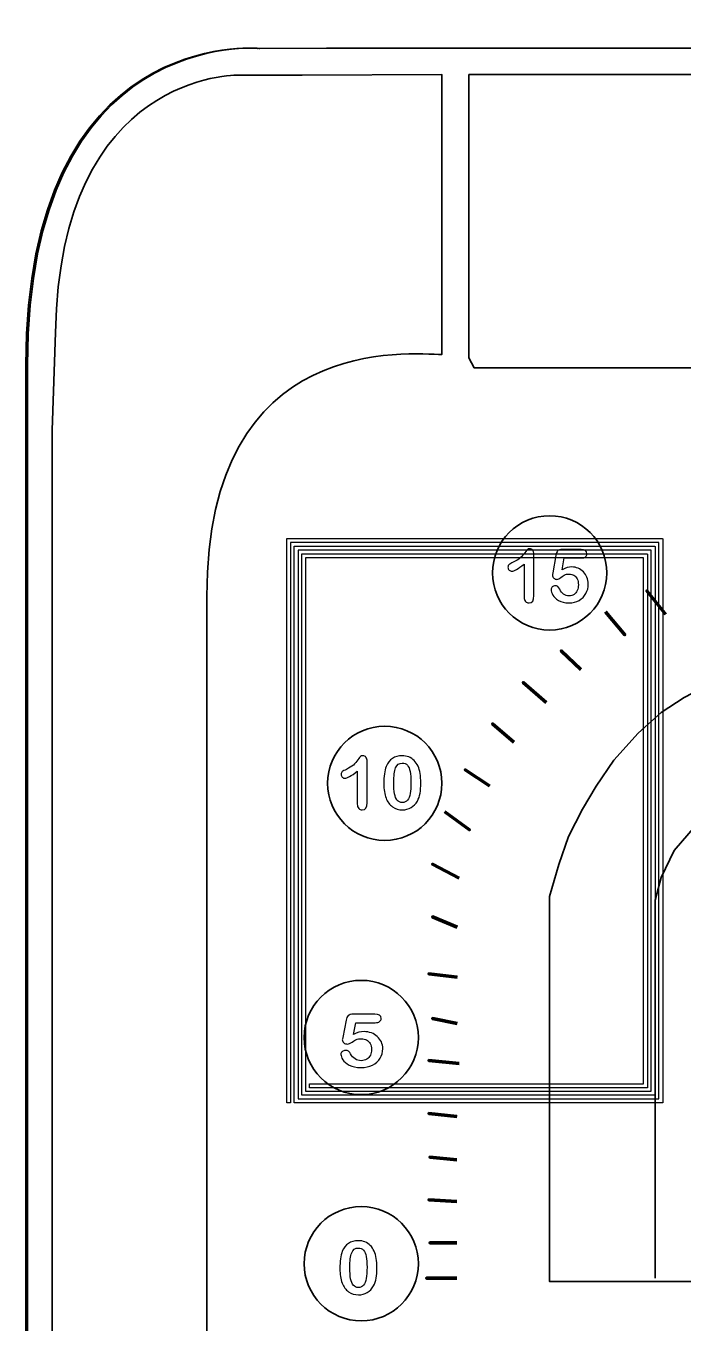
# Model space of a CAD drawing. Header units: millimetres. Extents: x -62 to 70, y -68 to 76.
# Drawn here: x -62.2 to -27.7, y 8.1 to 76.2 of the extents above; entities that cross this region are included whole.
import ezdxf

# ---------------------------------------------------------------- set-up
doc = ezdxf.new("R2010")
doc.units = ezdxf.units.MM
doc.header["$MEASUREMENT"] = 0
for name, color, linetype in [('Decorations', 7, 'Continuous'), ('Gold Things', 7, 'Continuous'), ('NFC', 7, 'Continuous'), ('Parts Outlines', 7, 'Continuous'), ('Text', 7, 'Continuous')]:
    doc.layers.add(name, color=color, linetype=linetype)

msp = doc.modelspace()

# ---------------------------------------------------------------- linework, layer by layer
at = {"layer": 'Decorations', "color": 250, "lineweight": 35}
msp.add_open_spline([(-62.1776, 58.3755), (-62.1776, 76.1633), (-49.979, 74.9836), (-49.979, 74.9836)], degree=3, dxfattribs=at)
for points, knots in [([(-49.979, 74.9836), (-49.979, 74.9836), (-46.3902, 74.9981), (-46.3902, 74.9981), (-46.3902, 74.9981), (-46.3902, 74.9981), (50.8, 74.9998), (50.8, 74.9998), (50.8, 74.9998), (50.8, 74.9998), (57.4786, 74.9836), (57.4786, 74.9836)], [0, 0, 0, 0, 0.25, 0.25, 0.25, 0.25, 0.5, 0.5, 0.5, 0.5, 1, 1, 1, 1]), ([(-62.1776, -42.6861), (-62.1776, -42.6861), (-62.1776, -35.1606), (-62.1776, -35.1606), (-62.1776, -35.1606), (-62.1776, -35.1606), (-62.1776, 49.9178), (-62.1776, 49.9178), (-62.1776, 49.9178), (-62.1776, 49.9178), (-62.1776, 58.3755), (-62.1776, 58.3755)], [0, 0, 0, 0, 0.25, 0.25, 0.25, 0.25, 0.5, 0.5, 0.5, 0.5, 1, 1, 1, 1]), ([(-31.6723, 47.4454), (-31.6723, 45.7885), (-33.0155, 44.4453), (-34.6722, 44.4453), (-34.6722, 44.4453), (-36.3292, 44.4453), (-37.6724, 45.7885), (-37.6724, 47.4454), (-37.6724, 47.4454), (-37.6724, 49.1022), (-36.3292, 50.4454), (-34.6722, 50.4454), (-34.6722, 50.4454), (-33.0155, 50.4454), (-31.6723, 49.1022), (-31.6723, 47.4454)], [0, 0, 0, 0, 0.2, 0.2, 0.2, 0.2, 0.4, 0.4, 0.4, 0.4, 0.6, 0.6, 0.6, 0.6, 1, 1, 1, 1]), ([(25.103, 42.7358), (25.103, 42.7358), (-22.7615, 42.7358), (-22.7615, 42.7358), (-22.7615, 42.7358), (-22.7615, 42.7358), (-24.1211, 42.4173), (-24.1211, 42.4173), (-24.1211, 42.4173), (-24.1211, 42.4173), (-25.1795, 42.0375), (-25.1795, 42.0375), (-25.1795, 42.0375), (-25.1795, 42.0375), (-26.326, 41.5693), (-26.326, 41.5693), (-26.326, 41.5693), (-26.326, 41.5693), (-27.6048, 40.9029), (-27.6048, 40.9029), (-27.6048, 40.9029), (-27.6048, 40.9029), (-28.8111, 40.1069), (-28.8111, 40.1069), (-28.8111, 40.1069), (-28.8111, 40.1069), (-30.0301, 39.0263), (-30.0301, 39.0263), (-30.0301, 39.0263), (-30.0301, 39.0263), (-31.309, 37.6045), (-31.309, 37.6045), (-31.309, 37.6045), (-31.309, 37.6045), (-32.2262, 36.2399), (-32.2262, 36.2399), (-32.2262, 36.2399), (-32.2262, 36.2399), (-32.9406, 35.0438), (-32.9406, 35.0438), (-32.9406, 35.0438), (-32.9406, 35.0438), (-33.6902, 33.6001), (-33.6902, 33.6001), (-33.6902, 33.6001), (-33.6902, 33.6001), (-34.1961, 32.1315), (-34.1961, 32.1315), (-34.1961, 32.1315), (-34.1961, 32.1315), (-34.6724, 30.4549), (-34.6724, 30.4549), (-34.6724, 30.4549), (-34.6724, 30.4549), (-34.6724, 10.2305), (-34.6724, 10.2305), (-34.6724, 10.2305), (-34.6724, 10.2305), (-18.2267, 10.2305), (-18.2267, 10.2305), (-18.2267, 10.2305), (-18.2267, 10.2305), (-18.5649, 26.3814), (-18.5649, 26.3814), (-18.5649, 26.3814), (-18.5649, 26.3814), (-18.2562, 27.2849), (-18.2562, 27.2849), (-18.2562, 27.2849), (-18.2562, 27.2849), (-17.5196, 27.8687), (-17.5196, 27.8687), (-17.5196, 27.8687), (-17.5196, 27.8687), (-16.7128, 27.9783), (-16.7128, 27.9783), (-16.7128, 27.9783), (-16.7128, 27.9783), (25.5543, 28.0678), (25.5543, 28.0678)], [0, 0, 0, 0, 0.047619, 0.047619, 0.047619, 0.047619, 0.0952381, 0.0952381, 0.0952381, 0.0952381, 0.1428571, 0.1428571, 0.1428571, 0.1428571, 0.1904762, 0.1904762, 0.1904762, 0.1904762, 0.2380952, 0.2380952, 0.2380952, 0.2380952, 0.2857143, 0.2857143, 0.2857143, 0.2857143, 0.3333333, 0.3333333, 0.3333333, 0.3333333, 0.3809524, 0.3809524, 0.3809524, 0.3809524, 0.4285714, 0.4285714, 0.4285714, 0.4285714, 0.4761905, 0.4761905, 0.4761905, 0.4761905, 0.5238095, 0.5238095, 0.5238095, 0.5238095, 0.5714286, 0.5714286, 0.5714286, 0.5714286, 0.6190476, 0.6190476, 0.6190476, 0.6190476, 0.6666667, 0.6666667, 0.6666667, 0.6666667, 0.7142857, 0.7142857, 0.7142857, 0.7142857, 0.7619048, 0.7619048, 0.7619048, 0.7619048, 0.8095238, 0.8095238, 0.8095238, 0.8095238, 0.8571429, 0.8571429, 0.8571429, 0.8571429, 0.9047619, 0.9047619, 0.9047619, 0.9047619, 1, 1, 1, 1]), ([(-40.3325, 36.3948), (-40.3325, 34.7379), (-41.6758, 33.3946), (-43.3325, 33.3946), (-43.3325, 33.3946), (-44.9894, 33.3946), (-46.3327, 34.7379), (-46.3327, 36.3948), (-46.3327, 36.3948), (-46.3327, 38.0515), (-44.9894, 39.3948), (-43.3325, 39.3948), (-43.3325, 39.3948), (-41.6758, 39.3948), (-40.3325, 38.0515), (-40.3325, 36.3948)], [0, 0, 0, 0, 0.2, 0.2, 0.2, 0.2, 0.4, 0.4, 0.4, 0.4, 0.6, 0.6, 0.6, 0.6, 1, 1, 1, 1]), ([(-29.1244, 10.4069), (-29.1244, 10.4069), (-29.1244, 30.266), (-29.1244, 30.266), (-29.1244, 30.266), (-29.1244, 30.266), (-28.8111, 31.4468), (-28.8111, 31.4468), (-28.8111, 31.4468), (-28.8111, 31.4468), (-28.1336, 32.8677), (-28.1336, 32.8677), (-28.1336, 32.8677), (-28.1336, 32.8677), (-27.0315, 34.1376), (-27.0315, 34.1376), (-27.0315, 34.1376), (-27.0315, 34.1376), (-25.885, 35.1601), (-25.885, 35.1601), (-25.885, 35.1601), (-25.885, 35.1601), (-24.6503, 36.056), (-24.6503, 36.056), (-24.6503, 36.056), (-24.6503, 36.056), (-23.2833, 36.6888), (-23.2833, 36.6888), (-23.2833, 36.6888), (-23.2833, 36.6888), (-22.0045, 37.3128), (-22.0045, 37.3128), (-22.0045, 37.3128), (-22.0045, 37.3128), (-20.5196, 37.6938), (-20.5196, 37.6938), (-20.5196, 37.6938), (-20.5196, 37.6938), (25.103, 37.6938), (25.103, 37.6938), (25.103, 37.6938), (25.103, 37.6938), (29.163, 37.6938), (29.163, 37.6938)], [0, 0, 0, 0, 0.0833333, 0.0833333, 0.0833333, 0.0833333, 0.1666667, 0.1666667, 0.1666667, 0.1666667, 0.25, 0.25, 0.25, 0.25, 0.3333333, 0.3333333, 0.3333333, 0.3333333, 0.4166667, 0.4166667, 0.4166667, 0.4166667, 0.5, 0.5, 0.5, 0.5, 0.5833333, 0.5833333, 0.5833333, 0.5833333, 0.6666667, 0.6666667, 0.6666667, 0.6666667, 0.75, 0.75, 0.75, 0.75, 0.8333333, 0.8333333, 0.8333333, 0.8333333, 1, 1, 1, 1]), ([(-41.5673, 23.0481), (-41.5673, 21.3912), (-42.9105, 20.048), (-44.5672, 20.048), (-44.5672, 20.048), (-46.2242, 20.048), (-47.5674, 21.3912), (-47.5674, 23.0481), (-47.5674, 23.0481), (-47.5674, 24.7049), (-46.2242, 26.0481), (-44.5672, 26.0481), (-44.5672, 26.0481), (-42.9105, 26.0481), (-41.5673, 24.7049), (-41.5673, 23.0481)], [0, 0, 0, 0, 0.2, 0.2, 0.2, 0.2, 0.4, 0.4, 0.4, 0.4, 0.6, 0.6, 0.6, 0.6, 1, 1, 1, 1]), ([(-41.5673, 11.1712), (-41.5673, 9.5142), (-42.9105, 8.171), (-44.5672, 8.171), (-44.5672, 8.171), (-46.2242, 8.171), (-47.5674, 9.5142), (-47.5674, 11.1712), (-47.5674, 11.1712), (-47.5674, 12.8279), (-46.2242, 14.1712), (-44.5672, 14.1712), (-44.5672, 14.1712), (-42.9105, 14.1712), (-41.5673, 12.8279), (-41.5673, 11.1712)], [0, 0, 0, 0, 0.2, 0.2, 0.2, 0.2, 0.4, 0.4, 0.4, 0.4, 0.6, 0.6, 0.6, 0.6, 1, 1, 1, 1])]:
    msp.add_open_spline(points, degree=3, knots=knots, dxfattribs=at)
at = {"layer": 'Decorations', "color": 250}
for points, knots in [([(-36.0126, 46.1763), (-36.0126, 46.1763), (-36.0126, 47.9005), (-36.0126, 47.9005), (-36.0126, 47.9005), (-36.3335, 47.6542), (-36.5495, 47.5311), (-36.6606, 47.5311), (-36.6606, 47.5311), (-36.7136, 47.5311), (-36.7607, 47.5522), (-36.8018, 47.5944), (-36.8018, 47.5944), (-36.8428, 47.6368), (-36.8633, 47.6857), (-36.8633, 47.7414), (-36.8633, 47.7414), (-36.8633, 47.8058), (-36.8432, 47.8532), (-36.8027, 47.8835), (-36.8027, 47.8835), (-36.7622, 47.9138), (-36.6909, 47.9529), (-36.5886, 48.001), (-36.5886, 48.001), (-36.4358, 48.073), (-36.3135, 48.1488), (-36.222, 48.2283), (-36.222, 48.2283), (-36.1304, 48.3079), (-36.0492, 48.397), (-35.9784, 48.4955), (-35.9784, 48.4955), (-35.9077, 48.594), (-35.8617, 48.6547), (-35.8401, 48.6774), (-35.8401, 48.6774), (-35.8186, 48.7002), (-35.7783, 48.7115), (-35.7189, 48.7115), (-35.7189, 48.7115), (-35.6519, 48.7115), (-35.5983, 48.6857), (-35.5578, 48.6338), (-35.5578, 48.6338), (-35.5173, 48.582), (-35.4972, 48.5107), (-35.4972, 48.4197), (-35.4972, 48.4197), (-35.4972, 48.4197), (-35.4972, 46.2502), (-35.4972, 46.2502), (-35.4972, 46.2502), (-35.4972, 45.9963), (-35.5836, 45.8693), (-35.7568, 45.8693), (-35.7568, 45.8693), (-35.8338, 45.8693), (-35.8958, 45.8952), (-35.9424, 45.947), (-35.9424, 45.947), (-35.9891, 45.9989), (-36.0126, 46.0752), (-36.0126, 46.1763)], [0, 0, 0, 0, 0.0588235, 0.0588235, 0.0588235, 0.0588235, 0.1176471, 0.1176471, 0.1176471, 0.1176471, 0.1764706, 0.1764706, 0.1764706, 0.1764706, 0.2352941, 0.2352941, 0.2352941, 0.2352941, 0.2941176, 0.2941176, 0.2941176, 0.2941176, 0.3529412, 0.3529412, 0.3529412, 0.3529412, 0.4117647, 0.4117647, 0.4117647, 0.4117647, 0.4705882, 0.4705882, 0.4705882, 0.4705882, 0.5294118, 0.5294118, 0.5294118, 0.5294118, 0.5882353, 0.5882353, 0.5882353, 0.5882353, 0.6470588, 0.6470588, 0.6470588, 0.6470588, 0.7058824, 0.7058824, 0.7058824, 0.7058824, 0.7647059, 0.7647059, 0.7647059, 0.7647059, 0.8235294, 0.8235294, 0.8235294, 0.8235294, 0.8823529, 0.8823529, 0.8823529, 0.8823529, 1, 1, 1, 1]), ([(-33.0055, 48.2265), (-33.0055, 48.2265), (-33.9055, 48.2265), (-33.9055, 48.2265), (-33.9055, 48.2265), (-33.9055, 48.2265), (-34.0135, 47.6125), (-34.0135, 47.6125), (-34.0135, 47.6125), (-33.8342, 47.7085), (-33.6687, 47.7565), (-33.5171, 47.7565), (-33.5171, 47.7565), (-33.3958, 47.7565), (-33.2825, 47.7338), (-33.1771, 47.6883), (-33.1771, 47.6883), (-33.0715, 47.6429), (-32.979, 47.58), (-32.8994, 47.4997), (-32.8994, 47.4997), (-32.8198, 47.4196), (-32.7573, 47.3245), (-32.7118, 47.2146), (-32.7118, 47.2146), (-32.6663, 47.1047), (-32.6436, 46.9866), (-32.6436, 46.8603), (-32.6436, 46.8603), (-32.6436, 46.6772), (-32.6846, 46.5105), (-32.7668, 46.3601), (-32.7668, 46.3601), (-32.8489, 46.2097), (-32.9673, 46.0903), (-33.1219, 46.002), (-33.1219, 46.002), (-33.2768, 45.9136), (-33.4553, 45.8693), (-33.6573, 45.8693), (-33.6573, 45.8693), (-33.8835, 45.8693), (-34.0669, 45.911), (-34.2078, 45.9944), (-34.2078, 45.9944), (-34.3486, 46.0777), (-34.4483, 46.1733), (-34.5072, 46.2815), (-34.5072, 46.2815), (-34.5658, 46.3894), (-34.5952, 46.4839), (-34.5952, 46.5647), (-34.5952, 46.5647), (-34.5952, 46.614), (-34.5747, 46.6607), (-34.5337, 46.7049), (-34.5337, 46.7049), (-34.4926, 46.7492), (-34.4411, 46.7712), (-34.3792, 46.7712), (-34.3792, 46.7712), (-34.2731, 46.7712), (-34.1942, 46.7099), (-34.1424, 46.5874), (-34.1424, 46.5874), (-34.0919, 46.475), (-34.0237, 46.3876), (-33.9377, 46.3249), (-33.9377, 46.3249), (-33.8518, 46.2626), (-33.7558, 46.2312), (-33.6497, 46.2312), (-33.6497, 46.2312), (-33.5524, 46.2312), (-33.4671, 46.2565), (-33.3939, 46.307), (-33.3939, 46.307), (-33.3207, 46.3575), (-33.2642, 46.4271), (-33.2243, 46.5154), (-33.2243, 46.5154), (-33.1846, 46.6038), (-33.1647, 46.7042), (-33.1647, 46.8167), (-33.1647, 46.8167), (-33.1647, 46.938), (-33.1862, 47.0415), (-33.2291, 47.1275), (-33.2291, 47.1275), (-33.272, 47.2134), (-33.3295, 47.2775), (-33.4015, 47.3199), (-33.4015, 47.3199), (-33.4735, 47.3621), (-33.5538, 47.3833), (-33.6422, 47.3833), (-33.6422, 47.3833), (-33.7509, 47.3833), (-33.8285, 47.37), (-33.8752, 47.3435), (-33.8752, 47.3435), (-33.9219, 47.3169), (-33.9893, 47.2706), (-34.0769, 47.2041), (-34.0769, 47.2041), (-34.1648, 47.138), (-34.2371, 47.1047), (-34.294, 47.1047), (-34.294, 47.1047), (-34.3558, 47.1047), (-34.4108, 47.1271), (-34.4588, 47.1721), (-34.4588, 47.1721), (-34.5069, 47.2169), (-34.5308, 47.2677), (-34.5308, 47.3245), (-34.5308, 47.3245), (-34.5308, 47.3309), (-34.5239, 47.3738), (-34.51, 47.4534), (-34.51, 47.4534), (-34.51, 47.4534), (-34.3508, 48.361), (-34.3508, 48.361), (-34.3508, 48.361), (-34.3331, 48.4697), (-34.3003, 48.5486), (-34.2523, 48.5978), (-34.2523, 48.5978), (-34.2042, 48.6471), (-34.126, 48.6717), (-34.0173, 48.6717), (-34.0173, 48.6717), (-34.0173, 48.6717), (-33.0169, 48.6717), (-33.0169, 48.6717), (-33.0169, 48.6717), (-32.8198, 48.6717), (-32.7213, 48.5966), (-32.7213, 48.4462), (-32.7213, 48.4462), (-32.7213, 48.3806), (-32.7452, 48.3276), (-32.7933, 48.2871), (-32.7933, 48.2871), (-32.8413, 48.2466), (-32.912, 48.2265), (-33.0055, 48.2265)], [0, 0, 0, 0, 0.0263158, 0.0263158, 0.0263158, 0.0263158, 0.0526316, 0.0526316, 0.0526316, 0.0526316, 0.0789474, 0.0789474, 0.0789474, 0.0789474, 0.1052632, 0.1052632, 0.1052632, 0.1052632, 0.1315789, 0.1315789, 0.1315789, 0.1315789, 0.1578947, 0.1578947, 0.1578947, 0.1578947, 0.1842105, 0.1842105, 0.1842105, 0.1842105, 0.2105263, 0.2105263, 0.2105263, 0.2105263, 0.2368421, 0.2368421, 0.2368421, 0.2368421, 0.2631579, 0.2631579, 0.2631579, 0.2631579, 0.2894737, 0.2894737, 0.2894737, 0.2894737, 0.3157895, 0.3157895, 0.3157895, 0.3157895, 0.3421053, 0.3421053, 0.3421053, 0.3421053, 0.3684211, 0.3684211, 0.3684211, 0.3684211, 0.3947368, 0.3947368, 0.3947368, 0.3947368, 0.4210526, 0.4210526, 0.4210526, 0.4210526, 0.4473684, 0.4473684, 0.4473684, 0.4473684, 0.4736842, 0.4736842, 0.4736842, 0.4736842, 0.5, 0.5, 0.5, 0.5, 0.5263158, 0.5263158, 0.5263158, 0.5263158, 0.5526316, 0.5526316, 0.5526316, 0.5526316, 0.5789474, 0.5789474, 0.5789474, 0.5789474, 0.6052632, 0.6052632, 0.6052632, 0.6052632, 0.6315789, 0.6315789, 0.6315789, 0.6315789, 0.6578947, 0.6578947, 0.6578947, 0.6578947, 0.6842105, 0.6842105, 0.6842105, 0.6842105, 0.7105263, 0.7105263, 0.7105263, 0.7105263, 0.7368421, 0.7368421, 0.7368421, 0.7368421, 0.7631579, 0.7631579, 0.7631579, 0.7631579, 0.7894737, 0.7894737, 0.7894737, 0.7894737, 0.8157895, 0.8157895, 0.8157895, 0.8157895, 0.8421053, 0.8421053, 0.8421053, 0.8421053, 0.8684211, 0.8684211, 0.8684211, 0.8684211, 0.8947368, 0.8947368, 0.8947368, 0.8947368, 0.9210526, 0.9210526, 0.9210526, 0.9210526, 0.9473684, 0.9473684, 0.9473684, 0.9473684, 1, 1, 1, 1]), ([(-44.7731, 35.3034), (-44.7731, 35.3034), (-44.7731, 37.0277), (-44.7731, 37.0277), (-44.7731, 37.0277), (-45.094, 36.7813), (-45.31, 36.6582), (-45.4211, 36.6582), (-45.4211, 36.6582), (-45.4742, 36.6582), (-45.5212, 36.6794), (-45.5624, 36.7216), (-45.5624, 36.7216), (-45.6034, 36.7639), (-45.6239, 36.8129), (-45.6239, 36.8685), (-45.6239, 36.8685), (-45.6239, 36.9329), (-45.6037, 36.9803), (-45.5632, 37.0106), (-45.5632, 37.0106), (-45.5227, 37.0409), (-45.4514, 37.08), (-45.3491, 37.1281), (-45.3491, 37.1281), (-45.1963, 37.2001), (-45.074, 37.2759), (-44.9826, 37.3555), (-44.9826, 37.3555), (-44.8909, 37.435), (-44.8098, 37.5241), (-44.739, 37.6226), (-44.739, 37.6226), (-44.6682, 37.7212), (-44.6222, 37.7818), (-44.6007, 37.8045), (-44.6007, 37.8045), (-44.5791, 37.8273), (-44.5388, 37.8386), (-44.4794, 37.8386), (-44.4794, 37.8386), (-44.4124, 37.8386), (-44.3588, 37.8128), (-44.3183, 37.7609), (-44.3183, 37.7609), (-44.2779, 37.7091), (-44.2577, 37.6378), (-44.2577, 37.5468), (-44.2577, 37.5468), (-44.2577, 37.5468), (-44.2577, 35.3773), (-44.2577, 35.3773), (-44.2577, 35.3773), (-44.2577, 35.1234), (-44.3442, 34.9964), (-44.5173, 34.9964), (-44.5173, 34.9964), (-44.5943, 34.9964), (-44.6563, 35.0223), (-44.703, 35.0741), (-44.703, 35.0741), (-44.7497, 35.126), (-44.7731, 35.2023), (-44.7731, 35.3034)], [0, 0, 0, 0, 0.0588235, 0.0588235, 0.0588235, 0.0588235, 0.1176471, 0.1176471, 0.1176471, 0.1176471, 0.1764706, 0.1764706, 0.1764706, 0.1764706, 0.2352941, 0.2352941, 0.2352941, 0.2352941, 0.2941176, 0.2941176, 0.2941176, 0.2941176, 0.3529412, 0.3529412, 0.3529412, 0.3529412, 0.4117647, 0.4117647, 0.4117647, 0.4117647, 0.4705882, 0.4705882, 0.4705882, 0.4705882, 0.5294118, 0.5294118, 0.5294118, 0.5294118, 0.5882353, 0.5882353, 0.5882353, 0.5882353, 0.6470588, 0.6470588, 0.6470588, 0.6470588, 0.7058824, 0.7058824, 0.7058824, 0.7058824, 0.7647059, 0.7647059, 0.7647059, 0.7647059, 0.8235294, 0.8235294, 0.8235294, 0.8235294, 0.8823529, 0.8823529, 0.8823529, 0.8823529, 1, 1, 1, 1]), ([(-41.4401, 36.4062), (-41.4401, 36.1989), (-41.4527, 36.0208), (-41.478, 35.8718), (-41.478, 35.8718), (-41.5033, 35.7228), (-41.55, 35.5876), (-41.6182, 35.4663), (-41.6182, 35.4663), (-41.7042, 35.3173), (-41.8153, 35.2023), (-41.9517, 35.1215), (-41.9517, 35.1215), (-42.0882, 35.0407), (-42.2397, 35.0002), (-42.4065, 35.0002), (-42.4065, 35.0002), (-42.5985, 35.0002), (-42.7706, 35.0545), (-42.9229, 35.1632), (-42.9229, 35.1632), (-43.075, 35.2719), (-43.1897, 35.4221), (-43.2667, 35.6141), (-43.2667, 35.6141), (-43.3058, 35.719), (-43.3346, 35.8348), (-43.3528, 35.9619), (-43.3528, 35.9619), (-43.3713, 36.0887), (-43.3804, 36.2262), (-43.3804, 36.3739), (-43.3804, 36.3739), (-43.3804, 36.5646), (-43.3702, 36.7365), (-43.3501, 36.8893), (-43.3501, 36.8893), (-43.3299, 37.0421), (-43.2982, 37.1736), (-43.2554, 37.2835), (-43.2554, 37.2835), (-43.1808, 37.4654), (-43.0724, 37.604), (-42.9305, 37.6993), (-42.9305, 37.6993), (-42.7882, 37.7947), (-42.6187, 37.8424), (-42.4216, 37.8424), (-42.4216, 37.8424), (-42.2916, 37.8424), (-42.1734, 37.8212), (-42.0673, 37.7789), (-42.0673, 37.7789), (-41.9612, 37.7367), (-41.868, 37.6748), (-41.7877, 37.5932), (-41.7877, 37.5932), (-41.7076, 37.5119), (-41.6398, 37.4111), (-41.5841, 37.291), (-41.5841, 37.291), (-41.4882, 37.0826), (-41.4401, 36.7877), (-41.4401, 36.4062)], [0, 0, 0, 0, 0.0588235, 0.0588235, 0.0588235, 0.0588235, 0.1176471, 0.1176471, 0.1176471, 0.1176471, 0.1764706, 0.1764706, 0.1764706, 0.1764706, 0.2352941, 0.2352941, 0.2352941, 0.2352941, 0.2941176, 0.2941176, 0.2941176, 0.2941176, 0.3529412, 0.3529412, 0.3529412, 0.3529412, 0.4117647, 0.4117647, 0.4117647, 0.4117647, 0.4705882, 0.4705882, 0.4705882, 0.4705882, 0.5294118, 0.5294118, 0.5294118, 0.5294118, 0.5882353, 0.5882353, 0.5882353, 0.5882353, 0.6470588, 0.6470588, 0.6470588, 0.6470588, 0.7058824, 0.7058824, 0.7058824, 0.7058824, 0.7647059, 0.7647059, 0.7647059, 0.7647059, 0.8235294, 0.8235294, 0.8235294, 0.8235294, 0.8823529, 0.8823529, 0.8823529, 0.8823529, 1, 1, 1, 1]), ([(-41.9593, 36.4441), (-41.9593, 36.4441), (-41.9593, 36.4441), (-41.9593, 36.4441), (-41.9593, 36.4441), (-41.9593, 36.6752), (-41.9733, 36.8644), (-42.001, 37.0116), (-42.001, 37.0116), (-42.0287, 37.1587), (-42.0756, 37.2698), (-42.1412, 37.3451), (-42.1412, 37.3451), (-42.2068, 37.4202), (-42.2978, 37.4578), (-42.4141, 37.4578), (-42.4141, 37.4578), (-42.5808, 37.4578), (-42.6967, 37.3737), (-42.7617, 37.2058), (-42.7617, 37.2058), (-42.8268, 37.0378), (-42.8593, 36.7787), (-42.8593, 36.4289), (-42.8593, 36.4289), (-42.8593, 36.1914), (-42.8454, 35.9969), (-42.8177, 35.8453), (-42.8177, 35.8453), (-42.7899, 35.6937), (-42.7431, 35.5792), (-42.6774, 35.5013), (-42.6774, 35.5013), (-42.6118, 35.4238), (-42.5228, 35.3849), (-42.4103, 35.3849), (-42.4103, 35.3849), (-42.294, 35.3849), (-42.203, 35.4253), (-42.1374, 35.5061), (-42.1374, 35.5061), (-42.0718, 35.5869), (-42.0256, 35.7025), (-41.9991, 35.8529), (-41.9991, 35.8529), (-41.9726, 36.0033), (-41.9593, 36.2003), (-41.9593, 36.4441)], [0, 0, 0, 0, 0.0769231, 0.0769231, 0.0769231, 0.0769231, 0.1538462, 0.1538462, 0.1538462, 0.1538462, 0.2307692, 0.2307692, 0.2307692, 0.2307692, 0.3076923, 0.3076923, 0.3076923, 0.3076923, 0.3846154, 0.3846154, 0.3846154, 0.3846154, 0.4615385, 0.4615385, 0.4615385, 0.4615385, 0.5384615, 0.5384615, 0.5384615, 0.5384615, 0.6153846, 0.6153846, 0.6153846, 0.6153846, 0.6923077, 0.6923077, 0.6923077, 0.6923077, 0.7692308, 0.7692308, 0.7692308, 0.7692308, 0.8461538, 0.8461538, 0.8461538, 0.8461538, 1, 1, 1, 1]), ([(-43.8431, 23.8259), (-43.8431, 23.8259), (-44.8578, 23.8259), (-44.8578, 23.8259), (-44.8578, 23.8259), (-44.8578, 23.8259), (-44.9796, 23.212), (-44.9796, 23.212), (-44.9796, 23.212), (-44.7774, 23.3079), (-44.5908, 23.356), (-44.42, 23.356), (-44.42, 23.356), (-44.2832, 23.356), (-44.1554, 23.3332), (-44.0364, 23.2878), (-44.0364, 23.2878), (-43.9175, 23.2423), (-43.8131, 23.1794), (-43.7234, 23.0991), (-43.7234, 23.0991), (-43.6336, 23.019), (-43.5632, 22.9239), (-43.5118, 22.8141), (-43.5118, 22.8141), (-43.4607, 22.7042), (-43.435, 22.586), (-43.435, 22.4597), (-43.435, 22.4597), (-43.435, 22.2766), (-43.4814, 22.1099), (-43.5739, 21.9595), (-43.5739, 21.9595), (-43.6665, 21.8091), (-43.8, 21.6897), (-43.9745, 21.6014), (-43.9745, 21.6014), (-44.149, 21.513), (-44.3502, 21.4687), (-44.5781, 21.4687), (-44.5781, 21.4687), (-44.833, 21.4687), (-45.0399, 21.5104), (-45.1987, 21.5938), (-45.1987, 21.5938), (-45.3575, 21.6772), (-45.47, 21.7728), (-45.5362, 21.8809), (-45.5362, 21.8809), (-45.6025, 21.9888), (-45.6356, 22.0833), (-45.6356, 22.1641), (-45.6356, 22.1641), (-45.6356, 22.2134), (-45.6125, 22.2601), (-45.5661, 22.3043), (-45.5661, 22.3043), (-45.5198, 22.3486), (-45.4618, 22.3707), (-45.392, 22.3707), (-45.392, 22.3707), (-45.2725, 22.3707), (-45.1834, 22.3093), (-45.125, 22.1869), (-45.125, 22.1869), (-45.068, 22.0744), (-44.9912, 21.9871), (-44.8942, 21.9244), (-44.8942, 21.9244), (-44.7974, 21.862), (-44.6892, 21.8306), (-44.5695, 21.8306), (-44.5695, 21.8306), (-44.4598, 21.8306), (-44.3636, 21.856), (-44.2811, 21.9064), (-44.2811, 21.9064), (-44.1984, 21.9569), (-44.1347, 22.0265), (-44.0898, 22.1149), (-44.0898, 22.1149), (-44.045, 22.2032), (-44.0226, 22.3037), (-44.0226, 22.4161), (-44.0226, 22.4161), (-44.0226, 22.5374), (-44.0467, 22.6409), (-44.0951, 22.7269), (-44.0951, 22.7269), (-44.1437, 22.8128), (-44.2084, 22.8769), (-44.2896, 22.9193), (-44.2896, 22.9193), (-44.3707, 22.9615), (-44.4613, 22.9827), (-44.5609, 22.9827), (-44.5609, 22.9827), (-44.6835, 22.9827), (-44.771, 22.9694), (-44.8237, 22.9429), (-44.8237, 22.9429), (-44.8764, 22.9164), (-44.9522, 22.87), (-45.0513, 22.8035), (-45.0513, 22.8035), (-45.1503, 22.7374), (-45.2318, 22.7042), (-45.2959, 22.7042), (-45.2959, 22.7042), (-45.3656, 22.7042), (-45.4277, 22.7265), (-45.4817, 22.7715), (-45.4817, 22.7715), (-45.5358, 22.8163), (-45.5629, 22.8671), (-45.5629, 22.9239), (-45.5629, 22.9239), (-45.5629, 22.9303), (-45.5551, 22.9732), (-45.5395, 23.0528), (-45.5395, 23.0528), (-45.5395, 23.0528), (-45.36, 23.9604), (-45.36, 23.9604), (-45.36, 23.9604), (-45.34, 24.0691), (-45.3029, 24.148), (-45.2489, 24.1973), (-45.2489, 24.1973), (-45.1948, 24.2465), (-45.1064, 24.2712), (-44.9839, 24.2712), (-44.9839, 24.2712), (-44.9839, 24.2712), (-43.8558, 24.2712), (-43.8558, 24.2712), (-43.8558, 24.2712), (-43.6336, 24.2712), (-43.5225, 24.1961), (-43.5225, 24.0457), (-43.5225, 24.0457), (-43.5225, 23.98), (-43.5497, 23.927), (-43.6038, 23.8865), (-43.6038, 23.8865), (-43.6579, 23.846), (-43.7377, 23.8259), (-43.8431, 23.8259)], [0, 0, 0, 0, 0.0263158, 0.0263158, 0.0263158, 0.0263158, 0.0526316, 0.0526316, 0.0526316, 0.0526316, 0.0789474, 0.0789474, 0.0789474, 0.0789474, 0.1052632, 0.1052632, 0.1052632, 0.1052632, 0.1315789, 0.1315789, 0.1315789, 0.1315789, 0.1578947, 0.1578947, 0.1578947, 0.1578947, 0.1842105, 0.1842105, 0.1842105, 0.1842105, 0.2105263, 0.2105263, 0.2105263, 0.2105263, 0.2368421, 0.2368421, 0.2368421, 0.2368421, 0.2631579, 0.2631579, 0.2631579, 0.2631579, 0.2894737, 0.2894737, 0.2894737, 0.2894737, 0.3157895, 0.3157895, 0.3157895, 0.3157895, 0.3421053, 0.3421053, 0.3421053, 0.3421053, 0.3684211, 0.3684211, 0.3684211, 0.3684211, 0.3947368, 0.3947368, 0.3947368, 0.3947368, 0.4210526, 0.4210526, 0.4210526, 0.4210526, 0.4473684, 0.4473684, 0.4473684, 0.4473684, 0.4736842, 0.4736842, 0.4736842, 0.4736842, 0.5, 0.5, 0.5, 0.5, 0.5263158, 0.5263158, 0.5263158, 0.5263158, 0.5526316, 0.5526316, 0.5526316, 0.5526316, 0.5789474, 0.5789474, 0.5789474, 0.5789474, 0.6052632, 0.6052632, 0.6052632, 0.6052632, 0.6315789, 0.6315789, 0.6315789, 0.6315789, 0.6578947, 0.6578947, 0.6578947, 0.6578947, 0.6842105, 0.6842105, 0.6842105, 0.6842105, 0.7105263, 0.7105263, 0.7105263, 0.7105263, 0.7368421, 0.7368421, 0.7368421, 0.7368421, 0.7631579, 0.7631579, 0.7631579, 0.7631579, 0.7894737, 0.7894737, 0.7894737, 0.7894737, 0.8157895, 0.8157895, 0.8157895, 0.8157895, 0.8421053, 0.8421053, 0.8421053, 0.8421053, 0.8684211, 0.8684211, 0.8684211, 0.8684211, 0.8947368, 0.8947368, 0.8947368, 0.8947368, 0.9210526, 0.9210526, 0.9210526, 0.9210526, 0.9473684, 0.9473684, 0.9473684, 0.9473684, 1, 1, 1, 1]), ([(-43.7461, 10.9431), (-43.7461, 10.7359), (-43.7587, 10.5578), (-43.784, 10.4088), (-43.784, 10.4088), (-43.8093, 10.2598), (-43.856, 10.1246), (-43.9242, 10.0033), (-43.9242, 10.0033), (-44.0102, 9.8543), (-44.1213, 9.7392), (-44.2577, 9.6584), (-44.2577, 9.6584), (-44.3941, 9.5776), (-44.5457, 9.5372), (-44.7125, 9.5372), (-44.7125, 9.5372), (-44.9045, 9.5372), (-45.0766, 9.5914), (-45.2289, 9.7001), (-45.2289, 9.7001), (-45.381, 9.8088), (-45.4957, 9.959), (-45.5727, 10.1511), (-45.5727, 10.1511), (-45.6118, 10.256), (-45.6406, 10.3717), (-45.6588, 10.4989), (-45.6588, 10.4989), (-45.6773, 10.6256), (-45.6864, 10.7631), (-45.6864, 10.9109), (-45.6864, 10.9109), (-45.6864, 11.1016), (-45.6762, 11.2735), (-45.6561, 11.4263), (-45.6561, 11.4263), (-45.6359, 11.5791), (-45.6042, 11.7105), (-45.5613, 11.8204), (-45.5613, 11.8204), (-45.4867, 12.0023), (-45.3784, 12.141), (-45.2365, 12.2362), (-45.2365, 12.2362), (-45.0942, 12.3317), (-44.9247, 12.3794), (-44.7276, 12.3794), (-44.7276, 12.3794), (-44.5976, 12.3794), (-44.4794, 12.3582), (-44.3733, 12.3158), (-44.3733, 12.3158), (-44.2672, 12.2736), (-44.174, 12.2118), (-44.0937, 12.1301), (-44.0937, 12.1301), (-44.0136, 12.0488), (-43.9457, 11.948), (-43.8901, 11.828), (-43.8901, 11.828), (-43.7942, 11.6196), (-43.7461, 11.3247), (-43.7461, 10.9431)], [0, 0, 0, 0, 0.0588235, 0.0588235, 0.0588235, 0.0588235, 0.1176471, 0.1176471, 0.1176471, 0.1176471, 0.1764706, 0.1764706, 0.1764706, 0.1764706, 0.2352941, 0.2352941, 0.2352941, 0.2352941, 0.2941176, 0.2941176, 0.2941176, 0.2941176, 0.3529412, 0.3529412, 0.3529412, 0.3529412, 0.4117647, 0.4117647, 0.4117647, 0.4117647, 0.4705882, 0.4705882, 0.4705882, 0.4705882, 0.5294118, 0.5294118, 0.5294118, 0.5294118, 0.5882353, 0.5882353, 0.5882353, 0.5882353, 0.6470588, 0.6470588, 0.6470588, 0.6470588, 0.7058824, 0.7058824, 0.7058824, 0.7058824, 0.7647059, 0.7647059, 0.7647059, 0.7647059, 0.8235294, 0.8235294, 0.8235294, 0.8235294, 0.8823529, 0.8823529, 0.8823529, 0.8823529, 1, 1, 1, 1]), ([(-44.2653, 10.981), (-44.2653, 10.981), (-44.2653, 10.981), (-44.2653, 10.981), (-44.2653, 10.981), (-44.2653, 11.2122), (-44.2792, 11.4013), (-44.307, 11.5486), (-44.307, 11.5486), (-44.3347, 11.6957), (-44.3816, 11.8068), (-44.4472, 11.8821), (-44.4472, 11.8821), (-44.5128, 11.9572), (-44.6038, 11.9947), (-44.72, 11.9947), (-44.72, 11.9947), (-44.8868, 11.9947), (-45.0027, 11.9107), (-45.0676, 11.7427), (-45.0676, 11.7427), (-45.1328, 11.5748), (-45.1653, 11.3157), (-45.1653, 10.9659), (-45.1653, 10.9659), (-45.1653, 10.7283), (-45.1514, 10.5338), (-45.1236, 10.3823), (-45.1236, 10.3823), (-45.0959, 10.2307), (-45.049, 10.1161), (-44.9834, 10.0383), (-44.9834, 10.0383), (-44.9178, 9.9607), (-44.8287, 9.9218), (-44.7162, 9.9218), (-44.7162, 9.9218), (-44.6, 9.9218), (-44.509, 9.9623), (-44.4434, 10.0431), (-44.4434, 10.0431), (-44.3778, 10.1239), (-44.3316, 10.2395), (-44.3051, 10.3898), (-44.3051, 10.3898), (-44.2785, 10.5402), (-44.2653, 10.7373), (-44.2653, 10.981)], [0, 0, 0, 0, 0.0769231, 0.0769231, 0.0769231, 0.0769231, 0.1538462, 0.1538462, 0.1538462, 0.1538462, 0.2307692, 0.2307692, 0.2307692, 0.2307692, 0.3076923, 0.3076923, 0.3076923, 0.3076923, 0.3846154, 0.3846154, 0.3846154, 0.3846154, 0.4615385, 0.4615385, 0.4615385, 0.4615385, 0.5384615, 0.5384615, 0.5384615, 0.5384615, 0.6153846, 0.6153846, 0.6153846, 0.6153846, 0.6923077, 0.6923077, 0.6923077, 0.6923077, 0.7692308, 0.7692308, 0.7692308, 0.7692308, 0.8461538, 0.8461538, 0.8461538, 0.8461538, 1, 1, 1, 1])]:
    msp.add_open_spline(points, degree=3, knots=knots, dxfattribs=at)
at = {"layer": 'Decorations', "lineweight": 70}
for points in [[(-28.597, 45.2769), (-28.597, 45.2769), (-29.5671, 46.5005), (-29.5671, 46.5005), (-29.5671, 46.5005), (-29.5671, 46.5005), (-28.597, 45.2769), (-28.597, 45.2769)], [(-33.0288, 42.3774), (-33.0288, 42.3774), (-34.065, 43.3475), (-34.065, 43.3475), (-34.065, 43.3475), (-34.065, 43.3475), (-33.0288, 42.3774), (-33.0288, 42.3774)], [(-34.8588, 40.6355), (-34.8588, 40.6355), (-36.0715, 41.6939), (-36.0715, 41.6939), (-36.0715, 41.6939), (-36.0715, 41.6939), (-34.8588, 40.6355), (-34.8588, 40.6355)], [(-36.5565, 38.563), (-36.5565, 38.563), (-37.6724, 39.5111), (-37.6724, 39.5111), (-37.6724, 39.5111), (-37.6724, 39.5111), (-36.5565, 38.563), (-36.5565, 38.563)], [(-37.8354, 36.2699), (-37.8354, 36.2699), (-39.1142, 37.1078), (-39.1142, 37.1078), (-39.1142, 37.1078), (-39.1142, 37.1078), (-37.8354, 36.2699), (-37.8354, 36.2699)], [(-39.4229, 31.4192), (-39.4229, 31.4192), (-40.834, 32.1468), (-40.834, 32.1468), (-40.834, 32.1468), (-40.834, 32.1468), (-39.4229, 31.4192), (-39.4229, 31.4192)], [(-39.5294, 28.8395), (-39.5294, 28.8395), (-40.834, 29.3907), (-40.834, 29.3907), (-40.834, 29.3907), (-40.834, 29.3907), (-39.5294, 28.8395), (-39.5294, 28.8395)], [(-39.5294, 26.2157), (-39.5294, 26.2157), (-41.0175, 26.3921), (-41.0175, 26.3921), (-41.0175, 26.3921), (-41.0175, 26.3921), (-39.5294, 26.2157), (-39.5294, 26.2157)], [(-39.5294, 23.7904), (-39.5294, 23.7904), (-40.834, 24.0503), (-40.834, 24.0503), (-40.834, 24.0503), (-40.834, 24.0503), (-39.5294, 23.7904), (-39.5294, 23.7904)], [(-39.5477, 18.8956), (-39.5477, 18.8956), (-41.0175, 19.0499), (-41.0175, 19.0499), (-41.0175, 19.0499), (-41.0175, 19.0499), (-39.5477, 18.8956), (-39.5477, 18.8956)], [(-39.5477, 16.6246), (-39.5477, 16.6246), (-40.9645, 16.7569), (-40.9645, 16.7569), (-40.9645, 16.7569), (-40.9645, 16.7569), (-39.5477, 16.6246), (-39.5477, 16.6246)], [(-39.5477, 14.4418), (-39.5477, 14.4418), (-41.0175, 14.53), (-41.0175, 14.53), (-41.0175, 14.53), (-41.0175, 14.53), (-39.5477, 14.4418), (-39.5477, 14.4418)], [(-39.5477, 12.259), (-39.5477, 12.259), (-40.9645, 12.259), (-40.9645, 12.259), (-40.9645, 12.259), (-40.9645, 12.259), (-39.5477, 12.259), (-39.5477, 12.259)]]:
    msp.add_open_spline(points, degree=3, knots=[0, 0, 0, 0, 0.3333333, 0.3333333, 0.3333333, 0.3333333, 1, 1, 1, 1], dxfattribs=at)
at = {"layer": 'Decorations', "color": 250, "lineweight": 106}
for points in [[(-31.7415, 45.4061), (-31.7415, 45.4061), (-30.7211, 44.19), (-30.7211, 44.19), (-30.7211, 44.19), (-30.7211, 44.19), (-31.7415, 45.4061), (-31.7415, 45.4061)], [(-40.178, 34.8975), (-40.178, 34.8975), (-38.8807, 33.9529), (-38.8807, 33.9529), (-38.8807, 33.9529), (-38.8807, 33.9529), (-40.178, 34.8975), (-40.178, 34.8975)], [(-39.43, 21.6811), (-39.43, 21.6811), (-41.0175, 21.8428), (-41.0175, 21.8428), (-41.0175, 21.8428), (-41.0175, 21.8428), (-39.43, 21.6811), (-39.43, 21.6811)], [(-39.5477, 10.4069), (-39.5477, 10.4069), (-41.1352, 10.4069), (-41.1352, 10.4069), (-41.1352, 10.4069), (-41.1352, 10.4069), (-39.5477, 10.4069), (-39.5477, 10.4069)]]:
    msp.add_open_spline(points, degree=3, knots=[0, 0, 0, 0, 0.3333333, 0.3333333, 0.3333333, 0.3333333, 1, 1, 1, 1], dxfattribs=at)
at = {"layer": 'Gold Things', "color": 250, "lineweight": 35}
msp.add_open_spline([(-62.0897, 58.3755), (-62.0897, 76.1633), (-49.8911, 74.9836), (-49.8911, 74.9836)], degree=3, dxfattribs=at)
for points in [[(-49.8911, 74.9836), (-49.8911, 74.9836), (-46.3024, 74.9981), (-46.3024, 74.9981), (-46.3024, 74.9981), (-46.3024, 74.9981), (50.8878, 74.9998), (50.8878, 74.9998), (50.8878, 74.9998), (50.8878, 74.9998), (57.5665, 74.9836), (57.5665, 74.9836)], [(-62.0897, -42.6861), (-62.0897, -42.6861), (-62.0897, -35.1606), (-62.0897, -35.1606), (-62.0897, -35.1606), (-62.0897, -35.1606), (-62.0897, 49.9178), (-62.0897, 49.9178), (-62.0897, 49.9178), (-62.0897, 49.9178), (-62.0897, 58.3755), (-62.0897, 58.3755)]]:
    msp.add_open_spline(points, degree=3, knots=[0, 0, 0, 0, 0.25, 0.25, 0.25, 0.25, 0.5, 0.5, 0.5, 0.5, 1, 1, 1, 1], dxfattribs=at)
at = {"layer": 'Gold Things', "color": 41, "lineweight": 35}
for points, knots in [([(-40.3325, -53.093), (-40.3325, -53.093), (-40.3325, -46.9194), (-40.3325, -46.9194), (-40.3325, -46.9194), (-40.3325, -46.9194), (-43.7218, -46.9818), (-49.1578, -43.392), (-49.1578, -43.392), (-51.9239, -41.5654), (-52.6813, -36.9242), (-52.6813, -36.9242), (-52.6813, -36.9242), (-52.6813, -36.9242), (-52.6813, -37.3041), (-52.6813, -37.3041), (-52.6813, -37.3041), (-52.6813, -37.3041), (-52.6813, -37.3041), (-52.6813, 46.2152), (-52.6813, 46.2152), (-52.6813, 60.2073), (-41.956, 58.9138), (-40.3325, 58.9138), (-40.3325, 58.9138), (-40.3325, 58.9138), (-40.3325, 73.6128), (-40.3325, 73.6128), (-40.3325, 73.6128), (-40.3325, 73.6128), (-47.669, 73.5837), (-47.669, 73.5837), (-47.669, 73.5837), (-47.669, 73.5837), (-51.0256, 73.5836), (-51.0256, 73.5836), (-51.0256, 73.5836), (-51.0256, 73.5836), (-60.4114, 73.772), (-60.6205, 60.0604), (-60.6205, 60.0604), (-60.6205, 60.0604), (-60.7952, 54.9451), (-60.7952, 54.9451), (-60.7952, 54.9451), (-60.7952, 54.9451), (-60.7952, -41.1868), (-60.7952, -41.1868), (-60.7952, -41.1868), (-60.7952, -41.1868), (-60.7952, -43.0978), (-60.7952, -43.0978), (-60.7952, -43.0978), (-60.7952, -43.0978), (-59.9281, -53.093), (-40.3325, -53.093)], [0, 0, 0, 0, 0.0666667, 0.0666667, 0.0666667, 0.0666667, 0.1333333, 0.1333333, 0.1333333, 0.1333333, 0.2, 0.2, 0.2, 0.2, 0.2666667, 0.2666667, 0.2666667, 0.2666667, 0.3333333, 0.3333333, 0.3333333, 0.3333333, 0.4, 0.4, 0.4, 0.4, 0.4666667, 0.4666667, 0.4666667, 0.4666667, 0.5333333, 0.5333333, 0.5333333, 0.5333333, 0.6, 0.6, 0.6, 0.6, 0.6666667, 0.6666667, 0.6666667, 0.6666667, 0.7333333, 0.7333333, 0.7333333, 0.7333333, 0.8, 0.8, 0.8, 0.8, 0.8666667, 0.8666667, 0.8666667, 0.8666667, 1, 1, 1, 1]), ([(-38.923, 73.6128), (-38.923, 73.6128), (-38.923, 58.7374), (-38.923, 58.7374), (-38.923, 58.7374), (-38.923, 58.7374), (-38.6291, 58.2083), (-38.6291, 58.2083), (-38.6291, 58.2083), (-38.6291, 58.2083), (-38.2763, 58.2083), (-38.2763, 58.2083), (-38.2763, 58.2083), (-38.2763, 58.2083), (46.0375, 58.2083), (46.0375, 58.2083), (46.0375, 58.2083), (46.0375, 58.2083), (46.5666, 58.5023), (46.5666, 58.5023), (46.5666, 58.5023), (46.5666, 58.5023), (46.5666, 59.2079), (46.5666, 59.2079), (46.5666, 59.2079), (46.5666, 59.2079), (46.5666, 73.6128), (46.5666, 73.6128), (46.5666, 73.6128), (46.5666, 73.6128), (-38.923, 73.6128), (-38.923, 73.6128)], [0, 0, 0, 0, 0.1111111, 0.1111111, 0.1111111, 0.1111111, 0.2222222, 0.2222222, 0.2222222, 0.2222222, 0.3333333, 0.3333333, 0.3333333, 0.3333333, 0.4444444, 0.4444444, 0.4444444, 0.4444444, 0.5555556, 0.5555556, 0.5555556, 0.5555556, 0.6666667, 0.6666667, 0.6666667, 0.6666667, 0.7777778, 0.7777778, 0.7777778, 0.7777778, 1, 1, 1, 1])]:
    msp.add_open_spline(points, degree=3, knots=knots, dxfattribs=at)
at = {"layer": 'NFC', "color": 250}
msp.add_open_spline([(-48.2844, 19.6204), (-48.2844, 19.6204), (-48.2844, 49.0323), (-48.2844, 49.0323), (-48.2844, 49.0323), (-48.2844, 49.0323), (-28.944, 49.0323), (-28.944, 49.0323), (-28.944, 49.0323), (-28.944, 49.0323), (-28.944, 19.8294), (-28.944, 19.8294), (-28.944, 19.8294), (-28.944, 19.8294), (-47.8884, 19.8294), (-47.8884, 19.8294), (-47.8884, 19.8294), (-47.8884, 19.8294), (-47.8884, 48.6362), (-47.8884, 48.6362), (-47.8884, 48.6362), (-47.8884, 48.6362), (-29.34, 48.6362), (-29.34, 48.6362), (-29.34, 48.6362), (-29.34, 48.6362), (-29.34, 20.2255), (-29.34, 20.2255), (-29.34, 20.2255), (-29.34, 20.2255), (-47.4923, 20.2255), (-47.4923, 20.2255), (-47.4923, 20.2255), (-47.4923, 20.2255), (-47.4923, 48.229), (-47.4923, 48.229), (-47.4923, 48.229), (-47.4923, 48.229), (-29.7471, 48.229), (-29.7471, 48.229), (-29.7471, 48.229), (-29.7471, 48.229), (-29.7471, 20.6217), (-29.7471, 20.6217), (-29.7471, 20.6217), (-29.7471, 20.6217), (-47.2833, 20.6217), (-47.2833, 20.6217), (-47.2833, 20.6217), (-47.2833, 20.6217), (-47.2833, 20.4126), (-47.2833, 20.4126), (-47.2833, 20.4126), (-47.2833, 20.4126), (-29.538, 20.4126), (-29.538, 20.4126), (-29.538, 20.4126), (-29.538, 20.4126), (-29.538, 48.4271), (-29.538, 48.4271), (-29.538, 48.4271), (-29.538, 48.4271), (-29.549, 48.4271), (-29.549, 48.4271), (-29.549, 48.4271), (-29.549, 48.4271), (-29.549, 48.4381), (-29.549, 48.4381), (-29.549, 48.4381), (-29.549, 48.4381), (-47.6904, 48.4381), (-47.6904, 48.4381), (-47.6904, 48.4381), (-47.6904, 48.4381), (-47.6904, 20.0165), (-47.6904, 20.0165), (-47.6904, 20.0165), (-47.6904, 20.0165), (-29.131, 20.0165), (-29.131, 20.0165), (-29.131, 20.0165), (-29.131, 20.0165), (-29.131, 48.8232), (-29.131, 48.8232), (-29.131, 48.8232), (-29.131, 48.8232), (-29.153, 48.8232), (-29.153, 48.8232), (-29.153, 48.8232), (-29.153, 48.8232), (-29.153, 48.8452), (-29.153, 48.8452), (-29.153, 48.8452), (-29.153, 48.8452), (-48.0864, 48.8452), (-48.0864, 48.8452), (-48.0864, 48.8452), (-48.0864, 48.8452), (-48.0864, 19.6204), (-48.0864, 19.6204), (-48.0864, 19.6204), (-48.0864, 19.6204), (-28.7349, 19.6204), (-28.7349, 19.6204), (-28.7349, 19.6204), (-28.7349, 19.6204), (-28.7349, 49.2303), (-28.7349, 49.2303), (-28.7349, 49.2303), (-28.7349, 49.2303), (-28.7459, 49.2303), (-28.7459, 49.2303), (-28.7459, 49.2303), (-28.7459, 49.2303), (-28.7459, 49.2413), (-28.7459, 49.2413), (-28.7459, 49.2413), (-28.7459, 49.2413), (-48.4825, 49.2413), (-48.4825, 49.2413), (-48.4825, 49.2413), (-48.4825, 49.2413), (-48.4825, 19.6204), (-48.4825, 19.6204), (-48.4825, 19.6204), (-48.4825, 19.6204), (-48.2844, 19.6204), (-48.2844, 19.6204)], degree=3, knots=[0, 0, 0, 0, 0.030303, 0.030303, 0.030303, 0.030303, 0.0606061, 0.0606061, 0.0606061, 0.0606061, 0.0909091, 0.0909091, 0.0909091, 0.0909091, 0.1212121, 0.1212121, 0.1212121, 0.1212121, 0.1515152, 0.1515152, 0.1515152, 0.1515152, 0.1818182, 0.1818182, 0.1818182, 0.1818182, 0.2121212, 0.2121212, 0.2121212, 0.2121212, 0.2424242, 0.2424242, 0.2424242, 0.2424242, 0.2727273, 0.2727273, 0.2727273, 0.2727273, 0.3030303, 0.3030303, 0.3030303, 0.3030303, 0.3333333, 0.3333333, 0.3333333, 0.3333333, 0.3636364, 0.3636364, 0.3636364, 0.3636364, 0.3939394, 0.3939394, 0.3939394, 0.3939394, 0.4242424, 0.4242424, 0.4242424, 0.4242424, 0.4545455, 0.4545455, 0.4545455, 0.4545455, 0.4848485, 0.4848485, 0.4848485, 0.4848485, 0.5151515, 0.5151515, 0.5151515, 0.5151515, 0.5454545, 0.5454545, 0.5454545, 0.5454545, 0.5757576, 0.5757576, 0.5757576, 0.5757576, 0.6060606, 0.6060606, 0.6060606, 0.6060606, 0.6363636, 0.6363636, 0.6363636, 0.6363636, 0.6666667, 0.6666667, 0.6666667, 0.6666667, 0.6969697, 0.6969697, 0.6969697, 0.6969697, 0.7272727, 0.7272727, 0.7272727, 0.7272727, 0.7575758, 0.7575758, 0.7575758, 0.7575758, 0.7878788, 0.7878788, 0.7878788, 0.7878788, 0.8181818, 0.8181818, 0.8181818, 0.8181818, 0.8484848, 0.8484848, 0.8484848, 0.8484848, 0.8787879, 0.8787879, 0.8787879, 0.8787879, 0.9090909, 0.9090909, 0.9090909, 0.9090909, 0.9393939, 0.9393939, 0.9393939, 0.9393939, 1, 1, 1, 1], dxfattribs=at)
at = {"layer": 'Parts Outlines', "color": 250, "lineweight": 35}
msp.add_open_spline([(-62.1776, 58.3757), (-62.1776, 76.1634), (-49.979, 74.9838), (-49.979, 74.9838)], degree=3, dxfattribs=at)
for points in [[(-49.979, 74.9838), (-49.979, 74.9838), (-46.3902, 74.9983), (-46.3902, 74.9983), (-46.3902, 74.9983), (-46.3902, 74.9983), (50.8, 75), (50.8, 75), (50.8, 75), (50.8, 75), (57.4786, 74.9838), (57.4786, 74.9838)], [(-62.1776, -42.6861), (-62.1776, -42.6861), (-62.1776, -35.1603), (-62.1776, -35.1603), (-62.1776, -35.1603), (-62.1776, -35.1603), (-62.1776, 49.918), (-62.1776, 49.918), (-62.1776, 49.918), (-62.1776, 49.918), (-62.1776, 58.3757), (-62.1776, 58.3757)]]:
    msp.add_open_spline(points, degree=3, knots=[0, 0, 0, 0, 0.25, 0.25, 0.25, 0.25, 0.5, 0.5, 0.5, 0.5, 1, 1, 1, 1], dxfattribs=at)
at = {"layer": 'Text', "color": 250, "lineweight": 35}
msp.add_open_spline([(-62.1776, 58.3757), (-62.1776, 76.1634), (-49.979, 74.9838), (-49.979, 74.9838)], degree=3, dxfattribs=at)
for points in [[(-49.979, 74.9838), (-49.979, 74.9838), (-46.3902, 74.9983), (-46.3902, 74.9983), (-46.3902, 74.9983), (-46.3902, 74.9983), (50.8, 75), (50.8, 75), (50.8, 75), (50.8, 75), (57.4786, 74.9838), (57.4786, 74.9838)], [(-62.1776, -42.6861), (-62.1776, -42.6861), (-62.1776, -35.1603), (-62.1776, -35.1603), (-62.1776, -35.1603), (-62.1776, -35.1603), (-62.1776, 49.918), (-62.1776, 49.918), (-62.1776, 49.918), (-62.1776, 49.918), (-62.1776, 58.3757), (-62.1776, 58.3757)]]:
    msp.add_open_spline(points, degree=3, knots=[0, 0, 0, 0, 0.25, 0.25, 0.25, 0.25, 0.5, 0.5, 0.5, 0.5, 1, 1, 1, 1], dxfattribs=at)

doc.saveas('drawing.dxf')
